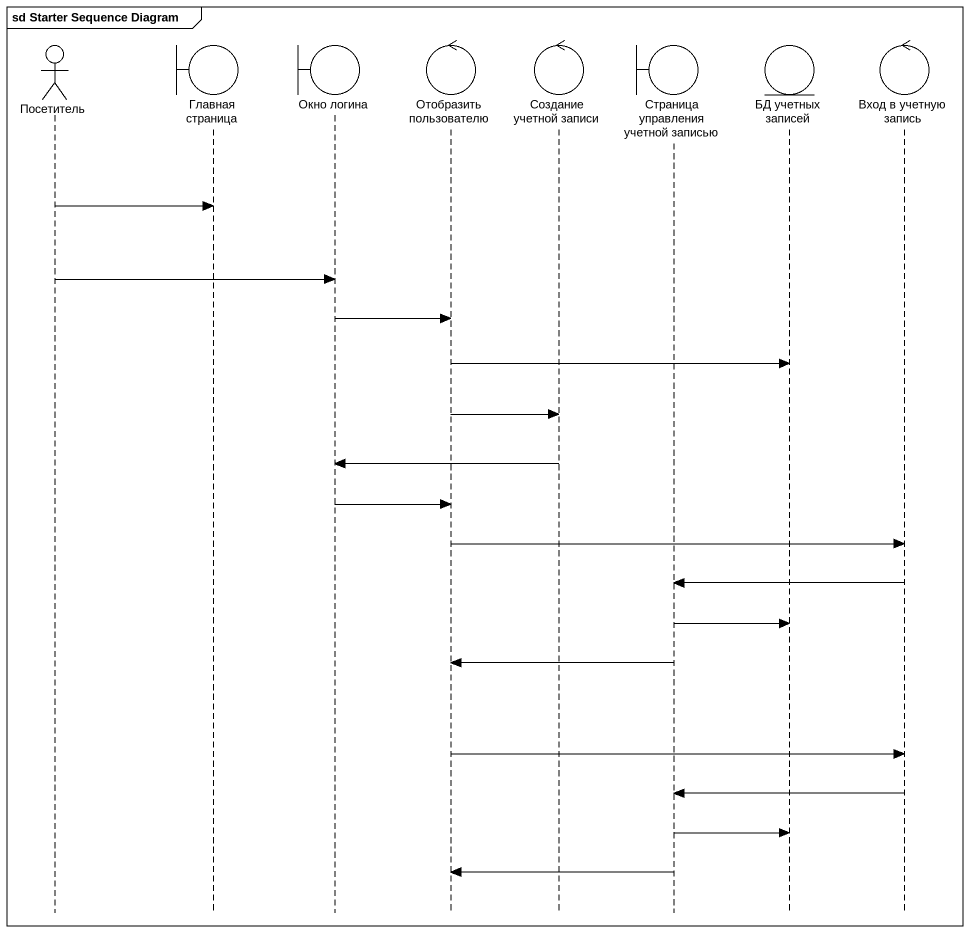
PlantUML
@startuml
mainframe sd Starter Sequence Diagram
hide footbox
actor Посетитель
boundary "Главная страница" as Главная_страница
boundary "Окно логина" as Окно_логина
control "Отобразить пользователю" as Отобразить_пользователю
control "Создание учетной записи" as Создание_учетной_записи
boundary "Страница управления учетной записью" as Страница_управления_учетной
entity "БД учетных записей" as БД_учетных_записей
control "Вход в учетную запись" as Вход_в_учетную_запись

Посетитель -> Главная_страница
Посетитель -> Окно_логина
Окно_логина -> Отобразить_пользователю
Отобразить_пользователю -> БД_учетных_записей
Отобразить_пользователю -> Создание_учетной_записи
Создание_учетной_записи -> Окно_логина
Окно_логина -> Отобразить_пользователю
Отобразить_пользователю -> Вход_в_учетную_запись
Вход_в_учетную_запись -> Страница_управления_учетной
Страница_управления_учетной -> БД_учетных_записей
Страница_управления_учетной -> Отобразить_пользователю
Отобразить_пользователю -> Вход_в_учетную_запись
Вход_в_учетную_запись -> Страница_управления_учетной
Страница_управления_учетной -> БД_учетных_записей
Страница_управления_учетной -> Отобразить_пользователю
@enduml
